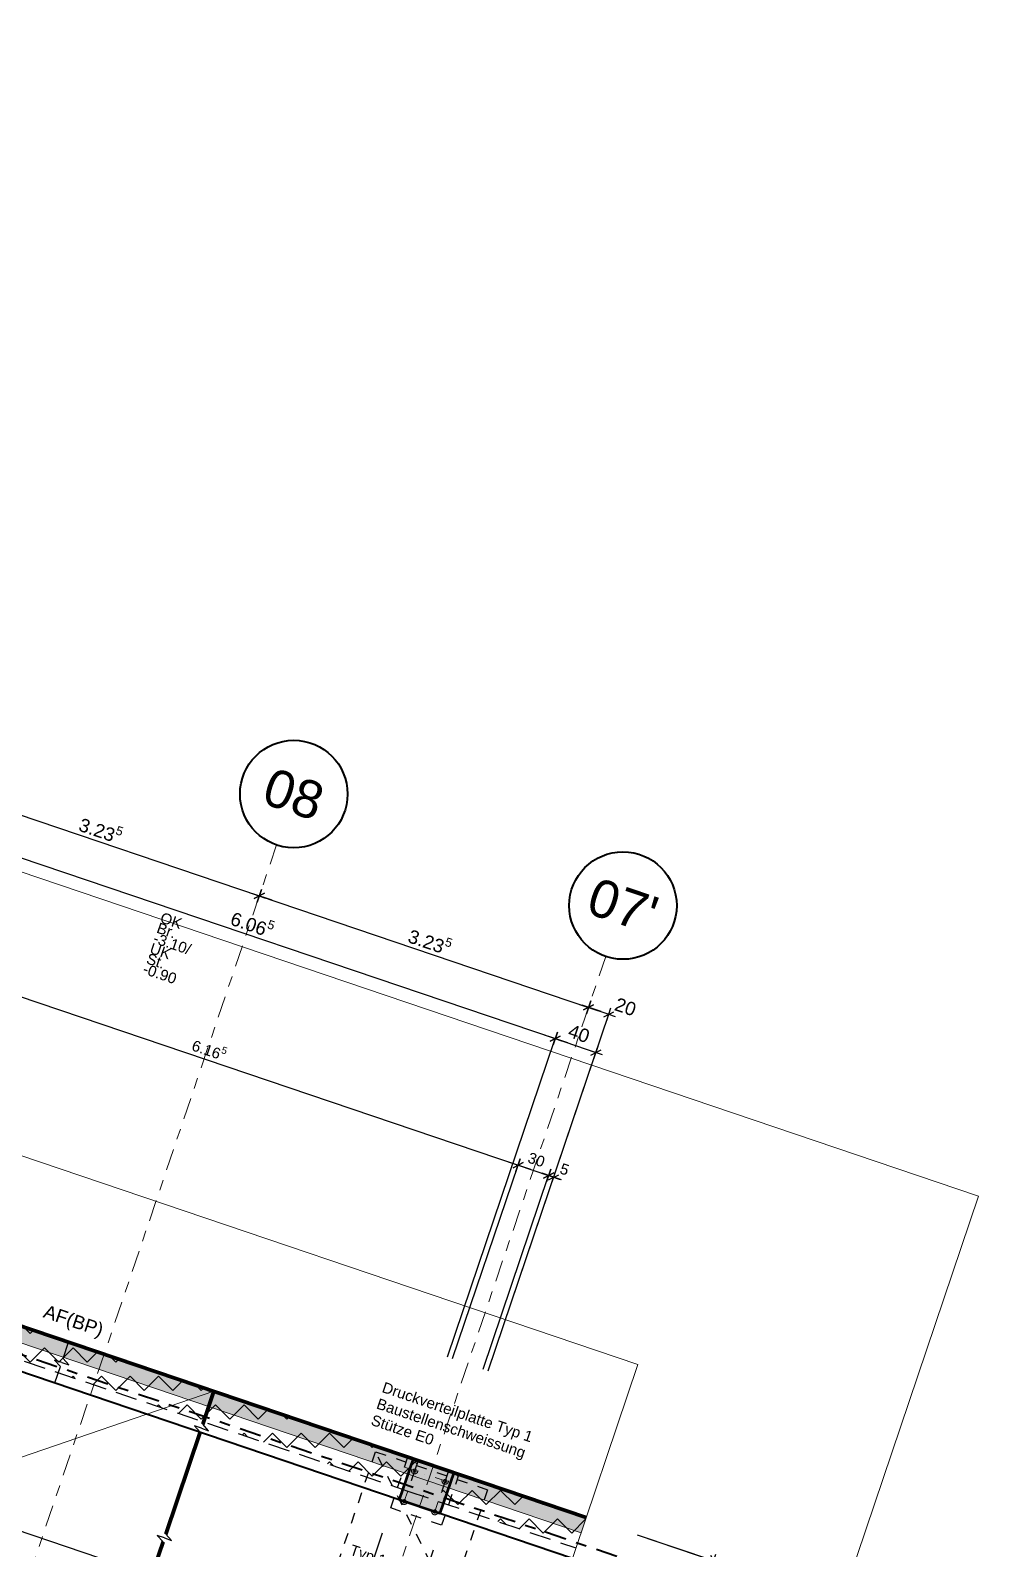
# Model space of a CAD drawing. Header units: metres. Extents: x 2661608 to 2661648.6, y 1209464.3 to 1209501.1.
# Drawn here: x 2661639.73 to 2661648.55, y 1209486.29 to 1209500.42 of the extents above; entities that cross this region are included whole.
import ezdxf

# ---------------------------------------------------------------- set-up
doc = ezdxf.new("R2010")
doc.units = ezdxf.units.M
doc.header["$PDMODE"] = 65
for name, pattern in [('AUSGEZOGEN', [0]), ('GETRENNT2_S6', [0.3, 0.2, -0.1]), ('PHANTOM2_S8', [0.3, 0.2, -0.05, 0, -0.05]), ('STRICHPUNKT2_S5', [0.15, 0.1, -0.05]), ('VERDECKT2_S2', [0.025, 0, -0.025])]:
    doc.linetypes.add(name, pattern=pattern)
for name, color, linetype, lineweight in [('TB_639', 7, 'AUSGEZOGEN', 25), ('TB_640', 7, 'AUSGEZOGEN', 25), ('TB_641', 7, 'AUSGEZOGEN', 25), ('TB_642', 7, 'AUSGEZOGEN', 25), ('TB_643', 7, 'AUSGEZOGEN', 25), ('TB_645', 7, 'AUSGEZOGEN', 25), ('TB_646', 7, 'AUSGEZOGEN', 25), ('TB_649', 7, 'AUSGEZOGEN', 25), ('TB_650', 7, 'AUSGEZOGEN', 25), ('TB_652', 7, 'AUSGEZOGEN', 25)]:
    doc.layers.add(name, color=color, linetype=linetype, lineweight=lineweight)
doc.styles.add('ARIAL', font='arial.ttf')
doc.styles.add('MtXpl_Arial', font='arial.ttf')
doc.dimstyles.new('DIMSTYLE_13', dxfattribs={"dimtxt": 0.1, "dimasz": 0.125, "dimexe": 0, "dimexo": 0, "dimgap": 0.05, "dimtad": 2, "dimdec": 3, "dimrnd": 0.005, "dimzin": 4, "dimdsep": 46, "dimtxsty": 'ARIAL', "dimblk1": 'ALL_ML_STRICH', "dimblk2": 'ALL_ML_STRICH', "dimsah": 1, "dimcen": 0, "dimclrd": 7, "dimclre": 7, "dimclrt": 7, "dimazin": 3, "dimtfac": 1, "dimtdec": 0, "dimtix": 1, "dimtmove": 2, "dimatfit": 3, "dimfxl": 0, "dimlwd": 0, "dimlwe": 25})
doc.dimstyles.new('DIMSTYLE_15', dxfattribs={"dimtxt": 0.1, "dimasz": 0.125, "dimexe": 0, "dimexo": 0, "dimgap": 0.05, "dimtad": 2, "dimdec": 1, "dimlfac": 100, "dimrnd": 0.5, "dimzin": 4, "dimdsep": 46, "dimtxsty": 'ARIAL', "dimblk1": 'ALL_ML_STRICH', "dimblk2": 'ALL_ML_STRICH', "dimsah": 1, "dimcen": 0, "dimclrd": 7, "dimclre": 7, "dimclrt": 7, "dimazin": 3, "dimtfac": 1, "dimtdec": 0, "dimtix": 1, "dimtmove": 2, "dimatfit": 3, "dimfxl": 0, "dimtvp": 1.2, "dimlwd": 0, "dimlwe": 25})
doc.dimstyles.new('DIMSTYLE_3', dxfattribs={"dimtxt": 0.125, "dimasz": 0.125, "dimexe": 0, "dimexo": 0, "dimgap": 0.0625, "dimtad": 2, "dimdec": 3, "dimrnd": 0.005, "dimzin": 4, "dimdsep": 46, "dimtxsty": 'ARIAL', "dimblk1": 'ALL_ML_STRICH', "dimblk2": 'ALL_ML_STRICH', "dimsah": 1, "dimcen": 0, "dimclrd": 7, "dimclre": 7, "dimclrt": 7, "dimazin": 3, "dimtfac": 1, "dimtdec": 0, "dimtix": 1, "dimtmove": 2, "dimatfit": 3, "dimfxl": 0, "dimlwd": 0, "dimlwe": 25})
doc.dimstyles.new('DIMSTYLE_5', dxfattribs={"dimtxt": 0.125, "dimasz": 0.125, "dimexe": 0, "dimexo": 0, "dimgap": 0.0625, "dimtad": 2, "dimdec": 1, "dimlfac": 100, "dimrnd": 0.5, "dimzin": 4, "dimdsep": 46, "dimtxsty": 'ARIAL', "dimblk1": 'ALL_ML_STRICH', "dimblk2": 'ALL_ML_STRICH', "dimsah": 1, "dimcen": 0, "dimclrd": 7, "dimclre": 7, "dimclrt": 7, "dimazin": 3, "dimtfac": 1, "dimtdec": 0, "dimtix": 1, "dimtmove": 2, "dimatfit": 3, "dimfxl": 0, "dimtvp": 1.2, "dimlwd": 0, "dimlwe": 25})
doc.dimstyles.new('DIMSTYLE_7', dxfattribs={"dimtxt": 0.125, "dimasz": 0.125, "dimexe": 0, "dimexo": 0, "dimgap": 0.0625, "dimtad": 2, "dimrnd": 0.005, "dimzin": 4, "dimdsep": 46, "dimtxsty": 'ARIAL', "dimblk1": 'ALL_ML_STRICH', "dimblk2": 'ALL_ML_STRICH', "dimsah": 1, "dimcen": 0, "dimclrd": 7, "dimclre": 7, "dimclrt": 7, "dimazin": 3, "dimtfac": 1, "dimtdec": 0, "dimtix": 1, "dimtmove": 2, "dimatfit": 3, "dimfxl": 0, "dimlwd": 0, "dimlwe": 25})
doc.dimstyles.new('DIMSTYLE_9', dxfattribs={"dimtxt": 0.125, "dimasz": 0.125, "dimexe": 0, "dimexo": 0, "dimgap": 0.0625, "dimtad": 2, "dimdec": 1, "dimlfac": 100, "dimrnd": 0.5, "dimzin": 4, "dimdsep": 46, "dimtxsty": 'ARIAL', "dimblk1": 'ALL_ML_STRICH', "dimblk2": 'ALL_ML_STRICH', "dimsah": 1, "dimcen": 0, "dimclrd": 7, "dimclre": 7, "dimclrt": 7, "dimazin": 3, "dimtfac": 1, "dimtdec": 0, "dimtix": 1, "dimtmove": 2, "dimatfit": 3, "dimfxl": 0, "dimlwd": 0, "dimlwe": 25})
pattern_1 = [(45, (-1e-16, 0.53033), (0, 0.265165042945), [0.1875, -0.1875]), (135, (-1e-16, 0.53033), (-0.265165042945, 0), [0.1875, -0.1875])]

# ---------------------------------------------------------------- blocks, each defined once
blk = doc.blocks.new('ALL_ML_STRICH')
at = {"color": 0, "linetype": 'ByBlock', "lineweight": -2}
for p, q in [((-1, 0), (0.5, 0)), ((-0.3, -0.3), (0.3, 0.3)), ((0, -0.5), (0, 0.5))]:
    blk.add_line(p, q, dxfattribs=at)
blk = doc.blocks.new('*D54')
at = {"layer": 'DEFPOINTS', "color": 7, "linetype": 'AUSGEZOGEN', "lineweight": 25, "transparency": 16777216}
for p in [(2661638.796, 1209493.403), (2661638.738, 1209493.232), (2661641.74, 1209492.016)]:
    blk.add_point(p, dxfattribs=at)
at = {"layer": 'TB_649', "color": 7, "linetype": 'AUSGEZOGEN', "lineweight": -2, "transparency": 16777216}
for p, q in [((2661638.796, 1209493.403), (2661638.796, 1209493.403)), ((2661638.796, 1209493.403), (2661641.858, 1209492.366)), ((2661641.858, 1209492.366), (2661641.858, 1209492.366))]:
    blk.add_line(p, q, dxfattribs=at)
at = {"layer": 'TB_649', "color": 7, "linetype": 'AUSGEZOGEN', "lineweight": 25, "transparency": 16777216, "xscale": 0.125, "yscale": 0.125, "zscale": 0.125}
for p, rotation in [((2661638.796, 1209493.403), 161.2952432351559), ((2661641.858, 1209492.366), 341.295243235156)]:
    blk.add_blockref('ALL_ML_STRICH', p, dxfattribs=dict(at, rotation=rotation))
at = {"layer": 'TB_649', "color": 7, "linetype": 'AUSGEZOGEN', "lineweight": 25, "transparency": 16777216, "insert": (2661640.384, 1209492.986), "char_height": 0.125, "width": 0.625, "attachment_point": 5, "rotation": 341.2952, "style": 'ARIAL'}
blk.add_mtext('\\A1;{\\A1;{3.23\\H0.082500;\\S5^ ;}}', dxfattribs=at)
blk = doc.blocks.new('*D55')
at = {"layer": 'DEFPOINTS', "color": 7, "linetype": 'AUSGEZOGEN', "lineweight": 25, "transparency": 16777216}
for p in [(2661641.858, 1209492.366), (2661641.74, 1209492.016), (2661644.882, 1209491.213)]:
    blk.add_point(p, dxfattribs=at)
at = {"layer": 'TB_649', "color": 7, "linetype": 'AUSGEZOGEN', "lineweight": -2, "transparency": 16777216}
for p, q in [((2661641.858, 1209492.366), (2661641.858, 1209492.366)), ((2661641.858, 1209492.366), (2661644.921, 1209491.329)), ((2661644.921, 1209491.329), (2661644.921, 1209491.329))]:
    blk.add_line(p, q, dxfattribs=at)
at = {"layer": 'TB_649', "color": 7, "linetype": 'AUSGEZOGEN', "lineweight": 25, "transparency": 16777216, "xscale": 0.125, "yscale": 0.125, "zscale": 0.125}
for p, rotation in [((2661641.858, 1209492.366), 161.2952432351559), ((2661644.921, 1209491.329), 341.295243235156)]:
    blk.add_blockref('ALL_ML_STRICH', p, dxfattribs=dict(at, rotation=rotation))
at = {"layer": 'TB_649', "color": 7, "linetype": 'AUSGEZOGEN', "lineweight": 25, "transparency": 16777216, "insert": (2661643.447, 1209491.949), "char_height": 0.125, "width": 0.625, "attachment_point": 5, "rotation": 341.2952, "style": 'ARIAL'}
blk.add_mtext('\\A1;{\\A1;{3.23\\H0.082500;\\S5^ ;}}', dxfattribs=at)
blk = doc.blocks.new('*D56')
at = {"layer": 'DEFPOINTS', "color": 7, "linetype": 'AUSGEZOGEN', "lineweight": 25, "transparency": 16777216}
for p in [(2661644.882, 1209491.213), (2661644.921, 1209491.329), (2661643.552, 1209486.664)]:
    blk.add_point(p, dxfattribs=at)
at = {"layer": 'TB_649', "color": 7, "linetype": 'AUSGEZOGEN', "lineweight": -2, "transparency": 16777216}
for p, q in [((2661643.988, 1209487.949), (2661645.11, 1209491.265)), ((2661644.921, 1209491.329), (2661644.921, 1209491.329)), ((2661644.921, 1209491.329), (2661645.11, 1209491.265))]:
    blk.add_line(p, q, dxfattribs=at)
at = {"layer": 'TB_649', "color": 7, "linetype": 'AUSGEZOGEN', "lineweight": 25, "transparency": 16777216, "xscale": 0.125, "yscale": 0.125, "zscale": 0.125}
for p, rotation in [((2661644.921, 1209491.329), 161.2952432351559), ((2661645.11, 1209491.265), 341.295243235156)]:
    blk.add_blockref('ALL_ML_STRICH', p, dxfattribs=dict(at, rotation=rotation))
at = {"layer": 'TB_649', "color": 7, "linetype": 'AUSGEZOGEN', "lineweight": 25, "transparency": 16777216, "insert": (2661645.265, 1209491.333), "char_height": 0.125, "width": 0.5, "attachment_point": 5, "rotation": 341.2952, "style": 'ARIAL'}
blk.add_mtext('\\A1;{\\A1;{20\\H0.082500;\\S^ ;}}', dxfattribs=at)
blk = doc.blocks.new('*D61')
at = {"layer": 'DEFPOINTS', "color": 7, "linetype": 'AUSGEZOGEN', "lineweight": 25, "transparency": 16777216}
for p in [(2661630.58, 1209488.679), (2661630.511, 1209488.474), (2661640.725, 1209485.657)]:
    blk.add_point(p, dxfattribs=at)
at = {"layer": 'TB_649', "color": 7, "linetype": 'AUSGEZOGEN', "lineweight": -2, "transparency": 16777216}
for p, q in [((2661630.511, 1209488.474), (2661630.511, 1209488.474)), ((2661630.511, 1209488.474), (2661640.53, 1209485.082)), ((2661640.53, 1209485.082), (2661640.53, 1209485.082))]:
    blk.add_line(p, q, dxfattribs=at)
at = {"layer": 'TB_649', "color": 7, "linetype": 'AUSGEZOGEN', "lineweight": 25, "transparency": 16777216, "xscale": 0.125, "yscale": 0.125, "zscale": 0.125}
for p, rotation in [((2661630.511, 1209488.474), 161.2952432343719), ((2661640.53, 1209485.082), 341.295243234372)]:
    blk.add_blockref('ALL_ML_STRICH', p, dxfattribs=dict(at, rotation=rotation))
at = {"layer": 'TB_649', "color": 7, "linetype": 'AUSGEZOGEN', "lineweight": 25, "transparency": 16777216, "insert": (2661635.561, 1209486.885), "char_height": 0.125, "width": 0.625, "attachment_point": 5, "rotation": 341.2952, "style": 'ARIAL'}
blk.add_mtext('\\A1;{\\A1;{10.58\\H0.082500;\\S^ ;}}', dxfattribs=at)
blk = doc.blocks.new('*D73')
at = {"layer": 'DEFPOINTS', "color": 7, "linetype": 'AUSGEZOGEN', "lineweight": 25, "transparency": 16777216}
for p in [(2661644.9, 1209486.585), (2661645.092, 1209486.256), (2661646.714, 1209485.707)]:
    blk.add_point(p, dxfattribs=at)
at = {"layer": 'TB_649', "color": 7, "linetype": 'AUSGEZOGEN', "lineweight": -2, "transparency": 16777216}
for p, q in [((2661645.374, 1209486.424), (2661646.794, 1209485.943)), ((2661646.714, 1209485.707), (2661646.794, 1209485.943)), ((2661646.714, 1209485.707), (2661646.714, 1209485.707))]:
    blk.add_line(p, q, dxfattribs=at)
at = {"layer": 'TB_649', "color": 7, "linetype": 'AUSGEZOGEN', "lineweight": 25, "transparency": 16777216, "xscale": 0.125, "yscale": 0.125, "zscale": 0.125}
for p, rotation in [((2661646.794, 1209485.943), 71.29524323076089), ((2661646.714, 1209485.707), 251.2952432307609)]:
    blk.add_blockref('ALL_ML_STRICH', p, dxfattribs=dict(at, rotation=rotation))
at = {"layer": 'TB_649', "color": 7, "linetype": 'AUSGEZOGEN', "lineweight": 25, "transparency": 16777216, "insert": (2661646.726, 1209486.099), "char_height": 0.125, "width": 0.5, "attachment_point": 5, "rotation": 71.2952, "style": 'ARIAL'}
blk.add_mtext('\\A1;{\\A1;{25\\H0.082500;\\S^ ;}}', dxfattribs=at)
blk = doc.blocks.new('*D76')
at = {"layer": 'DEFPOINTS', "color": 7, "linetype": 'AUSGEZOGEN', "lineweight": 25, "transparency": 16777216}
for p in [(2661644.9, 1209486.585), (2661640.957, 1209479.616), (2661643.917, 1209478.614)]:
    blk.add_point(p, dxfattribs=at)
at = {"layer": 'TB_649', "color": 7, "linetype": 'AUSGEZOGEN', "lineweight": -2, "transparency": 16777216}
for p, q in [((2661645.374, 1209486.424), (2661646.439, 1209486.064)), ((2661643.917, 1209478.614), (2661646.439, 1209486.064)), ((2661641.904, 1209479.296), (2661643.917, 1209478.614))]:
    blk.add_line(p, q, dxfattribs=at)
at = {"layer": 'TB_649', "color": 7, "linetype": 'AUSGEZOGEN', "lineweight": 25, "transparency": 16777216, "xscale": 0.125, "yscale": 0.125, "zscale": 0.125}
for p, rotation in [((2661646.439, 1209486.064), 71.29524324225345), ((2661643.917, 1209478.614), 251.2952432422534)]:
    blk.add_blockref('ALL_ML_STRICH', p, dxfattribs=dict(at, rotation=rotation))
at = {"layer": 'TB_649', "color": 7, "linetype": 'AUSGEZOGEN', "lineweight": 25, "transparency": 16777216, "insert": (2661645.076, 1209482.396), "char_height": 0.125, "width": 0.625, "attachment_point": 5, "rotation": 71.2952, "style": 'ARIAL'}
blk.add_mtext('\\A1;{\\A1;{7.86\\H0.082500;\\S5^ ;}}', dxfattribs=at)
blk = doc.blocks.new('*D82')
at = {"layer": 'DEFPOINTS', "color": 7, "linetype": 'AUSGEZOGEN', "lineweight": 25, "transparency": 16777216}
for p in [(2661644.9, 1209486.585), (2661644.772, 1209486.206), (2661645.956, 1209485.805)]:
    blk.add_point(p, dxfattribs=at)
at = {"layer": 'TB_649', "color": 7, "linetype": 'AUSGEZOGEN', "lineweight": -2, "transparency": 16777216}
for p, q in [((2661645.374, 1209486.424), (2661646.084, 1209486.184)), ((2661645.956, 1209485.805), (2661646.084, 1209486.184)), ((2661645.245, 1209486.046), (2661645.956, 1209485.805))]:
    blk.add_line(p, q, dxfattribs=at)
at = {"layer": 'TB_649', "color": 7, "linetype": 'AUSGEZOGEN', "lineweight": 25, "transparency": 16777216, "xscale": 0.125, "yscale": 0.125, "zscale": 0.125}
for p, rotation in [((2661646.084, 1209486.184), 71.29524323168143), ((2661645.956, 1209485.805), 251.2952432316814)]:
    blk.add_blockref('ALL_ML_STRICH', p, dxfattribs=dict(at, rotation=rotation))
at = {"layer": 'TB_649', "color": 7, "linetype": 'AUSGEZOGEN', "lineweight": 25, "transparency": 16777216, "insert": (2661645.909, 1209486.026), "char_height": 0.125, "width": 0.5, "attachment_point": 5, "rotation": 71.2952, "style": 'ARIAL'}
blk.add_mtext('\\A1;{\\A1;{40\\H0.082500;\\S^ ;}}', dxfattribs=at)
blk = doc.blocks.new('*D164')
at = {"layer": 'DEFPOINTS', "color": 7, "linetype": 'AUSGEZOGEN', "lineweight": 25, "transparency": 16777216}
for p in [(2661638.865, 1209492.983), (2661637.436, 1209488.764), (2661643.198, 1209486.865)]:
    blk.add_point(p, dxfattribs=at)
at = {"layer": 'TB_649', "color": 7, "linetype": 'AUSGEZOGEN', "lineweight": -2, "transparency": 16777216}
for p, q in [((2661637.863, 1209490.023), (2661638.865, 1209492.983)), ((2661638.865, 1209492.983), (2661644.611, 1209491.038)), ((2661643.609, 1209488.078), (2661644.611, 1209491.038))]:
    blk.add_line(p, q, dxfattribs=at)
at = {"layer": 'TB_649', "color": 7, "linetype": 'AUSGEZOGEN', "lineweight": 25, "transparency": 16777216, "xscale": 0.125, "yscale": 0.125, "zscale": 0.125}
for p, rotation in [((2661638.865, 1209492.983), 161.2952432270984), ((2661644.611, 1209491.038), 341.2952432270984)]:
    blk.add_blockref('ALL_ML_STRICH', p, dxfattribs=dict(at, rotation=rotation))
at = {"layer": 'TB_649', "color": 7, "linetype": 'AUSGEZOGEN', "lineweight": 25, "transparency": 16777216, "insert": (2661640.959, 1209492.216), "char_height": 0.1, "width": 0.005, "attachment_point": 1, "rotation": 341.2952, "line_spacing_factor": 0.60241, "style": 'ARIAL'}
blk.add_mtext('OK Br. -3.10/ UK St. -0.90', dxfattribs=at)
at = {"layer": 'TB_649', "color": 7, "linetype": 'AUSGEZOGEN', "lineweight": 25, "transparency": 16777216, "insert": (2661641.795, 1209492.112), "char_height": 0.125, "width": 0.625, "attachment_point": 5, "rotation": 341.2952, "style": 'ARIAL'}
blk.add_mtext('\\A1;{\\A1;{6.06\\H0.082500;\\S5^ ;}}', dxfattribs=at)
blk = doc.blocks.new('*D165')
at = {"layer": 'DEFPOINTS', "color": 7, "linetype": 'AUSGEZOGEN', "lineweight": 25, "transparency": 16777216}
for p in [(2661644.611, 1209491.038), (2661643.198, 1209486.865), (2661643.578, 1209486.739)]:
    blk.add_point(p, dxfattribs=at)
at = {"layer": 'TB_649', "color": 7, "linetype": 'AUSGEZOGEN', "lineweight": -2, "transparency": 16777216}
for p, q in [((2661643.609, 1209488.078), (2661644.611, 1209491.038)), ((2661644.611, 1209491.038), (2661644.99, 1209490.909)), ((2661643.988, 1209487.949), (2661644.99, 1209490.909))]:
    blk.add_line(p, q, dxfattribs=at)
at = {"layer": 'TB_649', "color": 7, "linetype": 'AUSGEZOGEN', "lineweight": 25, "transparency": 16777216, "xscale": 0.125, "yscale": 0.125, "zscale": 0.125}
for p, rotation in [((2661644.611, 1209491.038), 161.2952432270984), ((2661644.99, 1209490.909), 341.2952432270984)]:
    blk.add_blockref('ALL_ML_STRICH', p, dxfattribs=dict(at, rotation=rotation))
at = {"layer": 'TB_649', "color": 7, "linetype": 'AUSGEZOGEN', "lineweight": 25, "transparency": 16777216, "insert": (2661644.832, 1209491.084), "char_height": 0.125, "width": 0.5, "attachment_point": 5, "rotation": 341.2952, "style": 'ARIAL'}
blk.add_mtext('\\A1;{\\A1;{40\\H0.082500;\\S^ ;}}', dxfattribs=at)
blk = doc.blocks.new('*D177')
at = {"layer": 'DEFPOINTS', "color": 5, "linetype": 'AUSGEZOGEN', "lineweight": 25, "transparency": 16777216}
for p in [(2661637.429, 1209488.586), (2661637.009, 1209487.346), (2661640.834, 1209485.978)]:
    blk.add_point(p, dxfattribs=at)
at = {"layer": 'TB_649', "color": 5, "linetype": 'AUSGEZOGEN', "lineweight": -2, "transparency": 16777216}
for p, q in [((2661637.346, 1209488.34), (2661637.009, 1209487.346)), ((2661637.009, 1209487.346), (2661640.856, 1209486.044)), ((2661640.856, 1209486.044), (2661640.856, 1209486.044))]:
    blk.add_line(p, q, dxfattribs=at)
at = {"layer": 'TB_649', "color": 5, "linetype": 'AUSGEZOGEN', "lineweight": 25, "transparency": 16777216, "xscale": 0.125, "yscale": 0.125, "zscale": 0.125}
for p, rotation in [((2661637.009, 1209487.346), 161.2952432342675), ((2661640.856, 1209486.044), 341.2952432342676)]:
    blk.add_blockref('ALL_ML_STRICH', p, dxfattribs=dict(at, rotation=rotation))
at = {"layer": 'TB_649', "color": 5, "linetype": 'AUSGEZOGEN', "lineweight": 25, "transparency": 16777216, "insert": (2661638.978, 1209486.801), "char_height": 0.125, "width": 0.5, "attachment_point": 5, "rotation": 341.2952, "style": 'ARIAL'}
blk.add_mtext('\\A1;{\\A1;{4.06\\H0.082500;\\S^ ;}}', dxfattribs=at)
blk = doc.blocks.new('*D178')
at = {"layer": 'DEFPOINTS', "color": 5, "linetype": 'AUSGEZOGEN', "lineweight": 25, "transparency": 16777216}
for p in [(2661643.08, 1209486.673), (2661640.834, 1209485.978), (2661640.856, 1209486.044)]:
    blk.add_point(p, dxfattribs=at)
at = {"layer": 'TB_649', "color": 5, "linetype": 'AUSGEZOGEN', "lineweight": -2, "transparency": 16777216}
for p, q in [((2661643.001, 1209486.437), (2661642.661, 1209485.433)), ((2661640.856, 1209486.044), (2661640.856, 1209486.044)), ((2661640.856, 1209486.044), (2661642.661, 1209485.433))]:
    blk.add_line(p, q, dxfattribs=at)
at = {"layer": 'TB_649', "color": 5, "linetype": 'AUSGEZOGEN', "lineweight": 25, "transparency": 16777216, "xscale": 0.125, "yscale": 0.125, "zscale": 0.125}
for p, rotation in [((2661640.856, 1209486.044), 161.2952432342675), ((2661642.661, 1209485.433), 341.2952432342676)]:
    blk.add_blockref('ALL_ML_STRICH', p, dxfattribs=dict(at, rotation=rotation))
at = {"layer": 'TB_649', "color": 5, "linetype": 'AUSGEZOGEN', "lineweight": 25, "transparency": 16777216, "insert": (2661641.816, 1209485.84), "char_height": 0.125, "width": 0.625, "attachment_point": 5, "rotation": 341.2952, "style": 'ARIAL'}
blk.add_mtext('\\A1;{\\A1;{1.90\\H0.082500;\\S5^ ;}}', dxfattribs=at)
blk = doc.blocks.new('*D179')
at = {"layer": 'DEFPOINTS', "color": 5, "linetype": 'AUSGEZOGEN', "lineweight": 25, "transparency": 16777216}
for p in [(2661643.08, 1209486.673), (2661643.554, 1209486.513), (2661642.661, 1209485.433)]:
    blk.add_point(p, dxfattribs=at)
at = {"layer": 'TB_649', "color": 5, "linetype": 'AUSGEZOGEN', "lineweight": -2, "transparency": 16777216}
for p, q in [((2661643.001, 1209486.437), (2661642.661, 1209485.433)), ((2661643.475, 1209486.279), (2661643.134, 1209485.273)), ((2661642.661, 1209485.433), (2661643.134, 1209485.273))]:
    blk.add_line(p, q, dxfattribs=at)
at = {"layer": 'TB_649', "color": 5, "linetype": 'AUSGEZOGEN', "lineweight": 25, "transparency": 16777216, "xscale": 0.125, "yscale": 0.125, "zscale": 0.125}
for p, rotation in [((2661642.661, 1209485.433), 161.2952432342675), ((2661643.134, 1209485.273), 341.2952432342676)]:
    blk.add_blockref('ALL_ML_STRICH', p, dxfattribs=dict(at, rotation=rotation))
at = {"layer": 'TB_649', "color": 5, "linetype": 'AUSGEZOGEN', "lineweight": 25, "transparency": 16777216, "insert": (2661642.929, 1209485.463), "char_height": 0.125, "width": 0.5, "attachment_point": 5, "rotation": 341.2952, "style": 'ARIAL'}
blk.add_mtext('\\A1;{\\A1;{50\\H0.082500;\\S^ ;}}', dxfattribs=at)
blk = doc.blocks.new('*D195')
at = {"layer": 'DEFPOINTS', "color": 7, "linetype": 'AUSGEZOGEN', "lineweight": 25, "transparency": 16777216}
for p in [(2661638.425, 1209491.839), (2661637.435, 1209488.917), (2661643.271, 1209486.925)]:
    blk.add_point(p, dxfattribs=at)
at = {"layer": 'TB_649', "color": 7, "linetype": 'AUSGEZOGEN', "lineweight": -2, "transparency": 16777216}
for p, q in [((2661637.815, 1209490.039), (2661638.425, 1209491.839)), ((2661638.425, 1209491.839), (2661644.266, 1209489.861)), ((2661643.656, 1209488.062), (2661644.266, 1209489.861))]:
    blk.add_line(p, q, dxfattribs=at)
at = {"layer": 'TB_649', "color": 7, "linetype": 'AUSGEZOGEN', "lineweight": 25, "transparency": 16777216, "xscale": 0.125, "yscale": 0.125, "zscale": 0.125}
for p, rotation in [((2661638.425, 1209491.839), 161.2952432330918), ((2661644.266, 1209489.861), 341.2952432330918)]:
    blk.add_blockref('ALL_ML_STRICH', p, dxfattribs=dict(at, rotation=rotation))
at = {"layer": 'TB_649', "color": 7, "linetype": 'AUSGEZOGEN', "lineweight": 25, "transparency": 16777216, "insert": (2661641.394, 1209490.941), "char_height": 0.1, "width": 0.5, "attachment_point": 5, "rotation": 341.2952, "style": 'ARIAL'}
blk.add_mtext('\\A1;{\\A1;{6.16\\H0.066000;\\S5^ ;}}', dxfattribs=at)
blk = doc.blocks.new('*D196')
at = {"layer": 'DEFPOINTS', "color": 7, "linetype": 'AUSGEZOGEN', "lineweight": 25, "transparency": 16777216}
for p in [(2661644.266, 1209489.861), (2661643.271, 1209486.925), (2661643.556, 1209486.829)]:
    blk.add_point(p, dxfattribs=at)
at = {"layer": 'TB_649', "color": 7, "linetype": 'AUSGEZOGEN', "lineweight": -2, "transparency": 16777216}
for p, q in [((2661643.656, 1209488.062), (2661644.266, 1209489.861)), ((2661644.266, 1209489.861), (2661644.55, 1209489.765)), ((2661643.94, 1209487.965), (2661644.55, 1209489.765))]:
    blk.add_line(p, q, dxfattribs=at)
at = {"layer": 'TB_649', "color": 7, "linetype": 'AUSGEZOGEN', "lineweight": 25, "transparency": 16777216, "xscale": 0.125, "yscale": 0.125, "zscale": 0.125}
for p, rotation in [((2661644.266, 1209489.861), 161.2952432330918), ((2661644.55, 1209489.765), 341.2952432330918)]:
    blk.add_blockref('ALL_ML_STRICH', p, dxfattribs=dict(at, rotation=rotation))
at = {"layer": 'TB_649', "color": 7, "linetype": 'AUSGEZOGEN', "lineweight": 25, "transparency": 16777216, "insert": (2661644.436, 1209489.911), "char_height": 0.1, "width": 0.4, "attachment_point": 5, "rotation": 341.2952, "style": 'ARIAL'}
blk.add_mtext('\\A1;{\\A1;{30\\H0.066000;\\S^ ;}}', dxfattribs=at)
blk = doc.blocks.new('*D197')
at = {"layer": 'DEFPOINTS', "color": 7, "linetype": 'AUSGEZOGEN', "lineweight": 25, "transparency": 16777216}
for p in [(2661644.55, 1209489.765), (2661643.556, 1209486.829), (2661643.539, 1209486.623)]:
    blk.add_point(p, dxfattribs=at)
at = {"layer": 'TB_649', "color": 7, "linetype": 'AUSGEZOGEN', "lineweight": -2, "transparency": 16777216}
for p, q in [((2661643.94, 1209487.965), (2661644.55, 1209489.765)), ((2661644.55, 1209489.765), (2661644.597, 1209489.749)), ((2661644.597, 1209489.749), (2661644.597, 1209489.749))]:
    blk.add_line(p, q, dxfattribs=at)
at = {"layer": 'TB_649', "color": 7, "linetype": 'AUSGEZOGEN', "lineweight": 25, "transparency": 16777216, "xscale": 0.125, "yscale": 0.125, "zscale": 0.125}
for p, rotation in [((2661644.597, 1209489.749), 341.2952432330918), ((2661644.55, 1209489.765), 161.2952432330918)]:
    blk.add_blockref('ALL_ML_STRICH', p, dxfattribs=dict(at, rotation=rotation))
at = {"layer": 'TB_649', "color": 7, "linetype": 'AUSGEZOGEN', "lineweight": 25, "transparency": 16777216, "insert": (2661644.698, 1209489.822), "char_height": 0.1, "width": 0.3, "attachment_point": 5, "rotation": 341.2952, "style": 'ARIAL'}
blk.add_mtext('\\A1;{\\A1;{5\\H0.066000;\\S^ ;}}', dxfattribs=at)

msp = doc.modelspace()

# ---------------------------------------------------------------- hatches: boundary and pattern name
at = {"layer": 'TB_639', "linetype": 'AUSGEZOGEN', "lineweight": 18, "transparency": 33554687}
msp.add_hatch(color=254, dxfattribs=at).paths.add_polyline_path([(2661643.1599, 1209486.7516), (2661643.5388, 1209486.6234), (2661643.667, 1209487.0022), (2661643.2882, 1209487.1305)])
at = {"layer": 'TB_640', "linetype": 'AUSGEZOGEN', "lineweight": 35, "transparency": 33554687}
msp.add_hatch(color=254, dxfattribs=at).paths.add_polyline_path([(2661616.1958, 1209491.6579), (2661616.1477, 1209491.5159), (2661618.8282, 1209490.6083), (2661618.732, 1209490.3241), (2661626.8305, 1209487.5822), (2661626.9106, 1209487.819), (2661629.7048, 1209486.873), (2661631.1319, 1209491.0879), (2661644.8519, 1209486.4427), (2661644.9, 1209486.5848), (2661631.0379, 1209491.2781), (2661629.6108, 1209487.0632), (2661626.8167, 1209488.0092), (2661626.7365, 1209487.7724), (2661618.9222, 1209490.4181), (2661619.0184, 1209490.7023)])
at = {"layer": 'TB_646', "linetype": 'AUSGEZOGEN', "lineweight": 18, "transparency": 33554687}
h = msp.add_hatch(dxfattribs=at)
h.set_pattern_fill('MUSTER', scale=0.1875, angle=45, style=0, pattern_type=2)
h.set_pattern_definition(pattern_1)
h.paths.add_polyline_path([(2661637.3984, 1209488.8079), (2661643.2393, 1209486.8303), (2661643.3355, 1209487.1145), (2661637.4946, 1209489.0921)], flags=0)
h = msp.add_hatch(dxfattribs=at)
h.set_pattern_fill('MUSTER', scale=0.1875, angle=45, style=0, pattern_type=2)
h.set_pattern_definition(pattern_1)
h.paths.add_polyline_path([(2661644.8037, 1209486.3007), (2661644.9, 1209486.5848), (2661643.6197, 1209487.0183), (2661643.5235, 1209486.7341)], flags=0)

# ---------------------------------------------------------------- linework, layer by layer
at = {"layer": 'TB_639', "color": 191, "linetype": 'AUSGEZOGEN', "lineweight": 13, "transparency": 33554687}
for p, q in [((2661618.0879, 1209497.2463), (2661645.381, 1209488.0056)), ((2661645.381, 1209488.0056), (2661638.4252, 1209467.4612))]:
    msp.add_line(p, q, dxfattribs=at)
at = {"layer": 'TB_640', "color": 191, "linetype": 'AUSGEZOGEN', "lineweight": 13, "transparency": 33554687}
for p, q in [((2661644.9, 1209486.5848), (2661631.0379, 1209491.2781)), ((2661644.8519, 1209486.4427), (2661631.1319, 1209491.0879))]:
    msp.add_line(p, q, dxfattribs=at)
at = {"layer": 'TB_641', "color": 7, "linetype": 'AUSGEZOGEN', "lineweight": 35, "transparency": 33554687}
for p, q in [((2661643.2882, 1209487.1305), (2661637.5419, 1209489.076)), ((2661637.4136, 1209488.6972), (2661643.1599, 1209486.7516)), ((2661644.9, 1209486.5848), (2661643.667, 1209487.0022)), ((2661643.5388, 1209486.6234), (2661644.7717, 1209486.2059))]:
    msp.add_line(p, q, dxfattribs=at)
at = {"layer": 'TB_641', "color": 1, "linetype": 'AUSGEZOGEN', "lineweight": 25, "transparency": 33554687}
for p, q in [((2661640.0318, 1209488.0627), (2661640.0835, 1209488.2155)), ((2661640.0194, 1209488.0261), (2661639.9531, 1209488.0485)), ((2661639.9531, 1209488.0485), (2661640.007, 1209487.9895)), ((2661639.9553, 1209487.8366), (2661640.007, 1209487.9895)), ((2661640.0194, 1209488.0261), (2661640.0857, 1209488.0036)), ((2661640.0857, 1209488.0036), (2661640.0318, 1209488.0627))]:
    msp.add_line(p, q, dxfattribs=at)
at = {"layer": 'TB_641', "color": 7, "linetype": 'AUSGEZOGEN', "lineweight": 50, "transparency": 33554687}
for p, q in [((2661643.2882, 1209487.1305), (2661643.1599, 1209486.7516)), ((2661643.667, 1209487.0022), (2661643.2882, 1209487.1305)), ((2661643.667, 1209487.0022), (2661643.2882, 1209487.1305)), ((2661643.667, 1209487.0022), (2661643.5388, 1209486.6234)), ((2661643.1599, 1209486.7516), (2661643.5388, 1209486.6234)), ((2661643.1599, 1209486.7516), (2661643.5388, 1209486.6234))]:
    msp.add_line(p, q, dxfattribs=at)
at = {"layer": 'TB_642', "color": 7, "linetype": 'AUSGEZOGEN', "lineweight": 70, "transparency": 33554687}
msp.add_line((2661617.6069, 1209495.8255), (2661644.9, 1209486.5848), dxfattribs=at)
at = {"layer": 'TB_643', "color": 191, "linetype": 'AUSGEZOGEN', "lineweight": 13, "transparency": 33554687}
for p, q in [((2661616.5217, 1209500.416), (2661648.5507, 1209489.5718)), ((2661648.5507, 1209489.5718), (2661639.9914, 1209464.2915))]:
    msp.add_line(p, q, dxfattribs=at)
at = {"layer": 'TB_643', "color": 7, "linetype": 'PHANTOM2_S8', "lineweight": 35, "transparency": 33554687}
msp.add_line((2661615.1587, 1209496.3905), (2661647.1877, 1209485.5463), dxfattribs=at)
at = {"layer": 'TB_643', "color": 7, "linetype": 'PHANTOM2_S8', "lineweight": 18, "transparency": 33554687}
for p, q in [((2661633.1385, 1209466.6117), (2661642.0185, 1209492.8392)), ((2661636.2011, 1209465.5748), (2661645.0811, 1209491.8023))]:
    msp.add_line(p, q, dxfattribs=at)
at = {"layer": 'TB_643', "color": 7, "linetype": 'AUSGEZOGEN', "lineweight": 35, "transparency": 33554687}
for centre in [(2661642.1788, 1209493.3128), (2661645.2414, 1209492.2759)]:
    msp.add_circle(centre, 0.5, dxfattribs=at)
at = {"layer": 'TB_645', "color": 7, "linetype": 'VERDECKT2_S2', "lineweight": 25, "transparency": 33554687}
for p, q in [((2661642.5879, 1209486.1535), (2661642.9406, 1209487.1954)), ((2661642.9406, 1209487.1954), (2661643.9825, 1209486.8426)), ((2661643.6298, 1209485.8007), (2661642.9406, 1209487.1954)), ((2661643.9825, 1209486.8426), (2661643.6298, 1209485.8007))]:
    msp.add_line(p, q, dxfattribs=at)
at = {"layer": 'TB_646', "color": 7, "linetype": 'GETRENNT2_S6', "lineweight": 25, "transparency": 33554687}
for p, q in [((2661643.3355, 1209487.1145), (2661637.4946, 1209489.0921)), ((2661637.3984, 1209488.8079), (2661643.2393, 1209486.8303)), ((2661643.3355, 1209487.1145), (2661643.2393, 1209486.8303)), ((2661643.6197, 1209487.0183), (2661643.3355, 1209487.1145)), ((2661643.6197, 1209487.0183), (2661643.5235, 1209486.7341)), ((2661644.9, 1209486.5848), (2661643.6197, 1209487.0183)), ((2661643.2393, 1209486.8303), (2661643.5235, 1209486.7341)), ((2661643.5235, 1209486.7341), (2661644.8037, 1209486.3007))]:
    msp.add_line(p, q, dxfattribs=at)
at = {"layer": 'TB_649', "color": 7, "linetype": 'AUSGEZOGEN', "lineweight": 18, "transparency": 33554687}
msp.add_line((2661613.1943, 1209478.1152), (2661641.4364, 1209487.7575), dxfattribs=at)
at = {"layer": 'TB_650', "color": 1, "linetype": 'AUSGEZOGEN', "lineweight": 70, "transparency": 33554687}
for p, q in [((2661641.3325, 1209487.4505), (2661641.4364, 1209487.7575)), ((2661640.987, 1209486.4301), (2661641.3077, 1209487.3773)), ((2661641.3077, 1209487.3773), (2661641.3077, 1209487.3773)), ((2661640.6415, 1209485.4097), (2661640.9622, 1209486.3569)), ((2661640.9622, 1209486.3569), (2661640.9622, 1209486.3569))]:
    msp.add_line(p, q, dxfattribs=at)
at = {"layer": 'TB_650', "color": 1, "linetype": 'AUSGEZOGEN', "lineweight": 25, "transparency": 33554687}
for p, q in [((2661641.3201, 1209487.4139), (2661641.2538, 1209487.4364)), ((2661641.2538, 1209487.4364), (2661641.3077, 1209487.3773)), ((2661641.3201, 1209487.4139), (2661641.3864, 1209487.3915)), ((2661641.3864, 1209487.3915), (2661641.3325, 1209487.4505)), ((2661640.9746, 1209486.3935), (2661640.9083, 1209486.416)), ((2661640.9083, 1209486.416), (2661640.9622, 1209486.3569)), ((2661641.0409, 1209486.3711), (2661640.987, 1209486.4301)), ((2661640.9746, 1209486.3935), (2661641.0409, 1209486.3711))]:
    msp.add_line(p, q, dxfattribs=at)
at = {"layer": 'TB_652', "color": 5, "linetype": 'STRICHPUNKT2_S5', "lineweight": 25, "transparency": 33554687}
for p, q in [((2661643.0805, 1209486.673), (2661643.2408, 1209487.1466)), ((2661643.2408, 1209487.1466), (2661643.7144, 1209486.9862)), ((2661643.7144, 1209486.9862), (2661643.5541, 1209486.5126)), ((2661643.5541, 1209486.5126), (2661643.0805, 1209486.673))]:
    msp.add_line(p, q, dxfattribs=at)
at = {"layer": 'TB_652', "color": 5, "linetype": 'STRICHPUNKT2_S5', "lineweight": 18, "transparency": 33554687}
for p, q in [((2661643.3355, 1209487.1145), (2661643.2714, 1209486.925)), ((2661643.2087, 1209487.0518), (2661643.3982, 1209486.9877)), ((2661643.6197, 1209487.0183), (2661643.5555, 1209486.8288)), ((2661643.2393, 1209486.8303), (2661643.1752, 1209486.6409)), ((2661643.4929, 1209486.9556), (2661643.6823, 1209486.8915)), ((2661643.1125, 1209486.7677), (2661643.302, 1209486.7035)), ((2661643.5235, 1209486.7341), (2661643.4593, 1209486.5447)), ((2661643.3967, 1209486.6715), (2661643.5861, 1209486.6073))]:
    msp.add_line(p, q, dxfattribs=at)
for centre, radius in [((2661643.3035, 1209487.0198), 0.03), ((2661643.3035, 1209487.0198), 0.015), ((2661643.5876, 1209486.9236), 0.03), ((2661643.5876, 1209486.9236), 0.015), ((2661643.2073, 1209486.7356), 0.03), ((2661643.2073, 1209486.7356), 0.015), ((2661643.4914, 1209486.6394), 0.03), ((2661643.4914, 1209486.6394), 0.015)]:
    msp.add_circle(centre, radius, dxfattribs=at)

# ---------------------------------------------------------------- texts
at = {"layer": 'TB_643', "color": 7, "style": 'MtXpl_Arial'}
for s, p in [('08', (2661641.8652, 1209493.2342)), ("07'", (2661644.8835, 1209492.2123))]:
    msp.add_text(s, height=0.35, rotation=-18.70476, dxfattribs=at).set_placement(p)
at = {"layer": 'TB_645', "color": 7, "linetype": 'AUSGEZOGEN', "lineweight": 25, "transparency": 33554687, "insert": (2661642.6821, 1209486.2119), "char_height": 0.1, "width": 0.477465, "attachment_point": 7, "rotation": 341.29529, "style": 'ARIAL'}
msp.add_mtext('\\W0.98;Typ 12', dxfattribs=at)
at = {"layer": 'TB_649', "color": 1, "style": 'MtXpl_Arial'}
msp.add_text('AF(BP)', height=0.125, rotation=-18.70476, dxfattribs=at).set_placement((2661639.8392, 1209488.4483))
at = {"layer": 'TB_649', "color": 5, "style": 'MtXpl_Arial'}
for s, p in [('Druckverteilplatte', (2661642.9912, 1209487.7528)), ('Baustellenschweissung', (2661642.9397, 1209487.6006)), ('Stütze', (2661642.8882, 1209487.4484)), ('E0', (2661643.3, 1209487.309)), ('Typ', (2661644.0502, 1209487.3943)), ('1', (2661644.3075, 1209487.3071))]:
    msp.add_text(s, height=0.1, rotation=-18.70476, dxfattribs=at).set_placement(p)

# ---------------------------------------------------------------- dimensions: what is measured, and where the dimension line sits
at = {"layer": 'TB_649', "color": 7, "linetype": 'AUSGEZOGEN', "lineweight": 25, "transparency": 33554687}
for base, p1, p2, angle, dimstyle, picture, middle in [((2661641.8582, 1209492.3656), (2661638.7956, 1209493.4025), (2661641.8582, 1209492.3656), 341.29524, 'DIMSTYLE_3', '*D54', (2661640.3843, 1209492.9857)), ((2661644.9207, 1209491.3287), (2661641.8582, 1209492.3656), (2661644.9207, 1209491.3287), 341.29524, 'DIMSTYLE_3', '*D55', (2661643.4469, 1209491.9488)), ((2661644.2655, 1209489.8613), (2661637.8153, 1209490.0393), (2661643.6562, 1209488.0617), 341.29524, 'DIMSTYLE_13', '*D195', (2661641.3942, 1209490.9409)), ((2661645.1102, 1209491.2646), (2661644.9207, 1209491.3287), (2661643.9877, 1209487.9494), 341.29524, 'DIMSTYLE_5', '*D56', (2661645.2653, 1209491.3331)), ((2661644.9899, 1209490.9094), (2661643.6089, 1209488.0777), (2661643.9877, 1209487.9494), 341.29524, 'DIMSTYLE_5', '*D165', (2661644.8321, 1209491.0838)), ((2661644.5497, 1209489.7651), (2661643.6562, 1209488.0617), (2661643.9404, 1209487.9655), 341.29524, 'DIMSTYLE_15', '*D196', (2661644.4361, 1209489.911)), ((2661644.597, 1209489.7491), (2661643.9404, 1209487.9655), (2661644.597, 1209489.7491), 341.29524, 'DIMSTYLE_15', '*D197', (2661644.6983, 1209489.8222)), ((2661640.5305, 1209485.0816), (2661630.5108, 1209488.474), (2661640.5305, 1209485.0816), 341.29524, 'DIMSTYLE_7', '*D61', (2661635.5613, 1209486.8851)), ((2661646.4391, 1209486.0637), (2661641.9041, 1209479.2956), (2661645.3735, 1209486.4245), 71.29524, 'DIMSTYLE_3', '*D76', (2661645.0764, 1209482.3963)), ((2661646.0839, 1209486.1839), (2661645.2453, 1209486.0456), (2661645.3735, 1209486.4245), 71.29524, 'DIMSTYLE_5', '*D82', (2661645.9095, 1209486.0261)), ((2661646.7943, 1209485.9434), (2661646.7142, 1209485.7066), (2661645.3735, 1209486.4245), 71.29524, 'DIMSTYLE_5', '*D73', (2661646.7258, 1209486.0986))]:
    dim = msp.add_linear_dim(base=base, p1=p1, p2=p2, angle=angle, dimstyle=dimstyle, override={"dimpost": '<>', "dimclrd": 7, "dimclre": 7, "dimclrt": 7, "dimlwd": 0, "dimlwe": 25}, dxfattribs=at)
    dim.commit()
    dim.dimension.update_dxf_attribs({"geometry": picture, "text_midpoint": middle, "dimtype": 160})
dim = msp.add_linear_dim(base=(2661644.611, 1209491.0377), p1=(2661637.8626, 1209490.0232), p2=(2661643.6089, 1209488.0777), angle=341.29524, text='<>\\XOK Br. -3.10/ UK St. -0.90', dimstyle='DIMSTYLE_3', override={"dimpost": '<>', "dimclrd": 7, "dimclre": 7, "dimclrt": 7, "dimlwd": 0, "dimlwe": 25}, dxfattribs=at)
dim.commit()
dim.dimension.update_dxf_attribs({"geometry": '*D164', "text_midpoint": (2661641.7953, 1209492.112), "dimtype": 160})
at = {"layer": 'TB_649', "color": 5, "linetype": 'AUSGEZOGEN', "lineweight": 25, "transparency": 33554687}
for base, p1, p2, dimstyle, picture, middle in [((2661640.8562, 1209486.0438), (2661637.3456, 1209488.3403), (2661640.8562, 1209486.0438), 'DIMSTYLE_7', '*D177', (2661638.978, 1209486.8008)), ((2661642.6606, 1209485.4329), (2661640.8562, 1209486.0438), (2661643.0006, 1209486.437), 'DIMSTYLE_3', '*D178', (2661641.8158, 1209485.84)), ((2661643.1342, 1209485.2726), (2661643.0006, 1209486.437), (2661643.475, 1209486.2793), 'DIMSTYLE_9', '*D179', (2661642.929, 1209485.4631))]:
    dim = msp.add_linear_dim(base=base, p1=p1, p2=p2, angle=341.29524, dimstyle=dimstyle, override={"dimpost": '<>', "dimclrd": 5, "dimclre": 5, "dimclrt": 5, "dimlwd": 0, "dimlwe": 25}, dxfattribs=at)
    dim.commit()
    dim.dimension.update_dxf_attribs({"geometry": picture, "text_midpoint": middle, "dimtype": 160})

doc.saveas('drawing.dxf')
